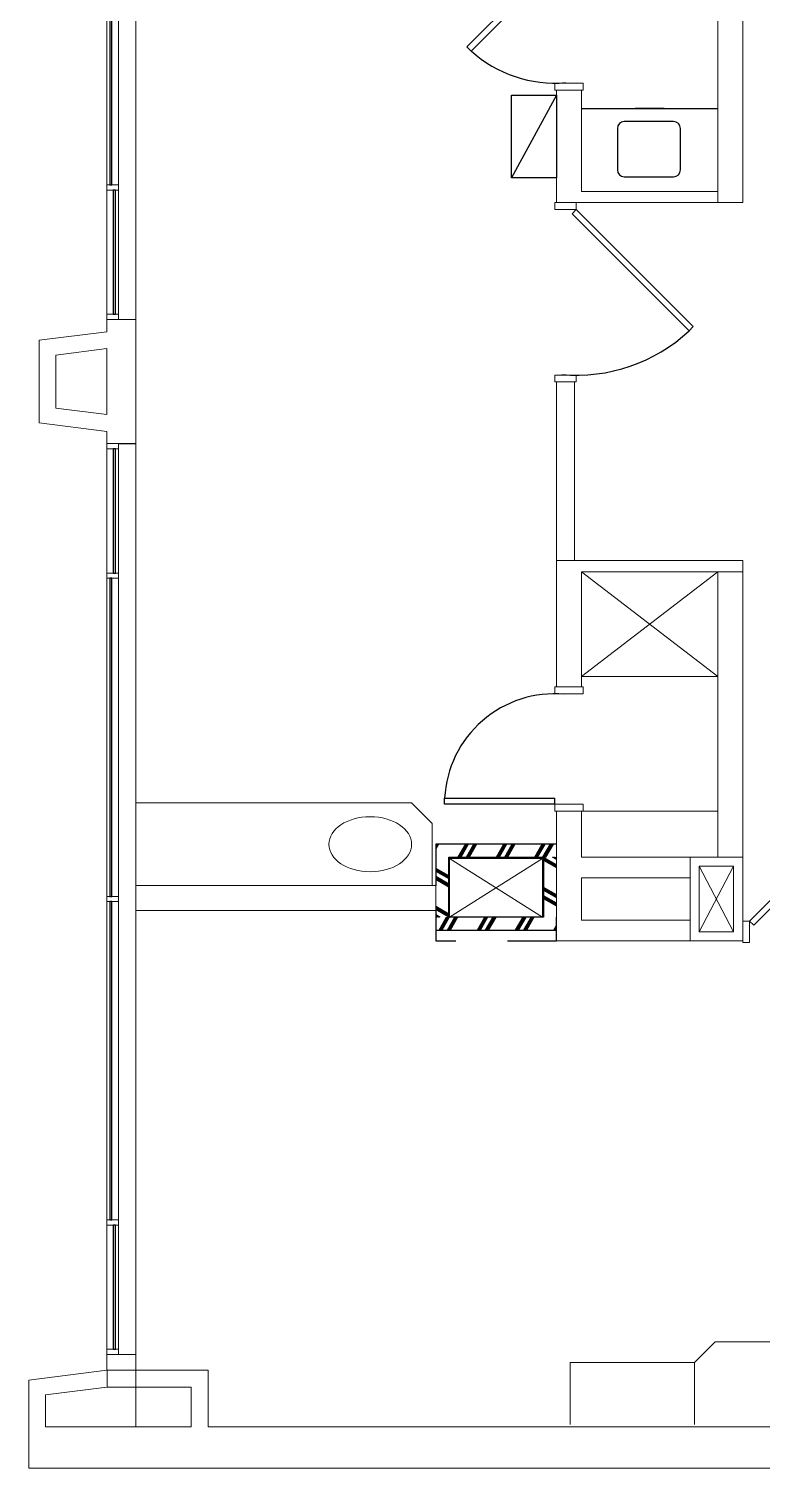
# Model space of a CAD drawing. Header units: inches. Extents: x -3174 to 3292, y 161 to 3697.
# Drawn here: x 256.6 to 469.3, y 2767 to 3184.2 of the extents above; entities that cross this region are included whole.
import ezdxf

# ---------------------------------------------------------------- set-up
doc = ezdxf.new("R2010")
doc.units = ezdxf.units.IN
doc.header["$LTSCALE"] = 96
doc.header["$MEASUREMENT"] = 0
doc.layers.get('0').update_dxf_attribs({"linetype": 'CONTINUOUS'})
for name, color, linetype, lineweight in [('A-DETL', 5, 'CONTINUOUS', 18), ('A-DETL-GENF', 3, 'CONTINUOUS', 18), ('A-FLOR-OTLN', 6, 'CONTINUOUS', 18), ('A-GENM', 6, 'CONTINUOUS', 18), ('A-GLAZ-CWMG', 3, 'CONTINUOUS', 18), ('A-WALL', 2, 'CONTINUOUS', 30), ('A-WALL-PATT', 2, 'CONTINUOUS', 18), ('I-WALL', 2, 'CONTINUOUS', 18), ('P-SANR-FIXT', 6, 'CONTINUOUS', 18)]:
    doc.layers.add(name, color=color, linetype=linetype, lineweight=lineweight)
for name, color, linetype in [('A-DOOR', 2, 'CONTINUOUS'), ('A-FLOR-CASE', 3, 'CONTINUOUS'), ('A-GLAZ', 2, 'CONTINUOUS')]:
    doc.layers.add(name, color=color, linetype=linetype)

# ---------------------------------------------------------------- blocks, each defined once
blk = doc.blocks.new('generic door-single - 36_ x 84_-1527309-258679-fp05')
at = {"layer": 'A-DETL-GENF', "color": 253}
for p, q in [((-23.25, -6.69), (-23.25, 1.56)), ((-23.25, 1.56), (-21.25, 1.56)), ((-21.25, 1.56), (-21.25, -6.69)), ((14.75, -6.69), (14.75, 1.56)), ((14.75, 1.56), (16.75, 1.56)), ((16.75, 1.56), (16.75, -6.69)), ((-21.25, -6.69), (-23.25, -6.69)), ((16.75, -6.69), (14.75, -6.69))]:
    blk.add_line(p, q, dxfattribs=at)
at = {"layer": 'A-DOOR', "color": 253}
for p, q in [((-10.71, 27.02), (-11.94, 25.78)), ((-11.94, 25.78), (13.51, 0.33)), ((14.75, 1.56), (-10.71, 27.02)), ((14.75, 1.56), (13.51, 0.33))]:
    blk.add_line(p, q, dxfattribs=at)
blk.add_arc((14.75, 1.56), 36, 137.7863, 185, dxfattribs=at)
blk = doc.blocks.new('Eg_shower_2D - Eg_shower_2D-V6-258679-fp05')
at = {"layer": 'P-SANR-FIXT', "color": 253}
for p, q in [((-16, 20.32), (14.37, -19.18)), ((14.37, 20.32), (-16, -19.18)), ((14.37, -19.18), (14.37, 20.32))]:
    blk.add_line(p, q, dxfattribs=at)
blk = doc.blocks.new('generic door-single - 32_ x 84_-1506157-258679-fp05')
at = {"layer": 'A-DETL-GENF', "color": 253}
for p, q in [((-19.25, 6.6875), (-21.25, 6.6875)), ((-21.25, 6.6875), (-21.25, -1.5625)), ((-19.25, -1.5625), (-19.25, 6.6875)), ((14.75, 6.6875), (12.75, 6.6875)), ((12.75, 6.6875), (12.75, -1.5625)), ((14.75, -1.5625), (14.75, 6.6875)), ((-21.25, -1.5625), (-19.25, -1.5625)), ((12.75, -1.5625), (14.75, -1.5625))]:
    blk.add_line(p, q, dxfattribs=at)
at = {"layer": 'A-DOOR', "color": 253}
for p, q in [((12.75, -1.5625), (11, -1.5625)), ((11, -33.5625), (11, -1.5625)), ((12.75, -1.5625), (12.75, -33.5625)), ((12.75, -33.5625), (11, -33.5625))]:
    blk.add_line(p, q, dxfattribs=at)
blk.add_arc((12.75, -1.5625), 31.9847, 175, 266.863574, dxfattribs=at)
blk = doc.blocks.new('generic door-single - 48_ x 84_-3285723-258679-fp05')
at = {"layer": 'A-DETL-GENF', "color": 253}
for p, q in [((-27.25, 5.69), (-29.25, 5.69)), ((-29.25, 5.69), (-29.25, -0.56)), ((-27.25, -0.56), (-27.25, 5.69)), ((22.75, 5.69), (20.75, 5.69)), ((20.75, 5.69), (20.75, -0.56)), ((22.75, -0.56), (22.75, 5.69)), ((-29.25, -0.56), (-27.25, -0.56)), ((20.75, -0.56), (22.75, -0.56))]:
    blk.add_line(p, q, dxfattribs=at)
at = {"layer": 'A-DOOR', "color": 253}
for p, q in [((-14.43, -33.27), (19.51, 0.67)), ((20.75, -0.56), (19.51, 0.67)), ((20.75, -0.56), (-13.19, -34.5)), ((-13.19, -34.5), (-14.43, -33.27))]:
    blk.add_line(p, q, dxfattribs=at)
blk.add_arc((20.75, -0.56), 48.05, 175, 222.9126, dxfattribs=at)
blk = doc.blocks.new('Eg_counter_2D - counter-1536215-258679-fp05')
at = {"layer": 'A-GENM', "color": 253}
blk.add_line((0, 0), (-39.5, 0), dxfattribs=at)
blk = doc.blocks.new('Eg_counter sink_2D - Eg_counter sink_2D-V9-258679-fp05')
at = {"layer": 'A-GENM', "color": 253}
for p, q in [((24, 6), (24, 86)), ((18, 0), (24, 6)), ((18, 0), (0, 0))]:
    blk.add_line(p, q, dxfattribs=at)
blk.add_ellipse((12, 18), major_axis=(0, 12), ratio=0.664899, dxfattribs=at)
blk = doc.blocks.new('lab-case-counter-straight - 24_D x 34_H-V14-258679-fp05')
at = {"layer": 'A-FLOR-CASE', "color": 253}
for p, q in [((-45.51, 17.98), (-21.51, 17.98)), ((-29.89, 17.98), (-6.01, 17.98)), ((-21.51, 17.98), (-29.89, 17.98)), ((-18.82, 14.19), (-33.1, 14.19)), ((-35.1, 12.19), (-35.1, 0.19)), ((-16.82, 0.19), (-16.82, 12.19)), ((-33.1, -1.81), (-18.82, -1.81))]:
    blk.add_line(p, q, dxfattribs=at)
for centre, start, end in [((-33.1, 12.19), 90, 180), ((-18.82, 12.19), 360, 90), ((-33.1, 0.19), 180, 270), ((-18.82, 0.19), 270, 0)]:
    blk.add_arc(centre, 2, start, end, dxfattribs=at)
blk = doc.blocks.new('System Panel - Summit_Glazed 3-2067557-258679-fp05')
at = {"layer": 'A-GLAZ', "color": 253}
for p, q in [((18, -0.1875), (-18, -0.1875)), ((-18, -0.1875), (-18, -0.8125)), ((-18, -0.8125), (18, -0.8125)), ((18, -0.8125), (18, -0.1875))]:
    blk.add_line(p, q, dxfattribs=at)
blk = doc.blocks.new('Rectangular Mullion - 1_5_ x 3 3_8_ rectangular-2067548-258679-fp05')
at = {"layer": 'A-GLAZ-CWMG', "color": 253}
for p, q in [((502.65, 1627.45), (466.65, 1627.45)), ((502.65, 1624.07), (466.65, 1624.07))]:
    blk.add_line(p, q, dxfattribs=at)
blk = doc.blocks.new('Rectangular Mullion - 1_5_ x 3 3_8_ rectangular-2067073-258679-fp05')
at = {"layer": 'A-GLAZ-CWMG', "color": 253}
for p, q in [((0, 1.6875), (-1.5, 1.6875)), ((-1.5, 1.6875), (-1.5, -1.6875)), ((0, -1.6875), (0, 1.6875)), ((-1.5, -1.6875), (0, -1.6875))]:
    blk.add_line(p, q, dxfattribs=at)
blk = doc.blocks.new('System Panel - Summit_Glazed 1-2067590-258679-fp05')
at = {"layer": 'A-GLAZ', "color": 253}
for p, q in [((46.125, 0.8125), (-46.125, 0.8125)), ((-46.125, 0.8125), (-46.125, 0.1875)), ((-46.125, 0.1875), (46.125, 0.1875)), ((46.125, 0.1875), (46.125, 0.8125))]:
    blk.add_line(p, q, dxfattribs=at)
blk = doc.blocks.new('Rectangular Mullion - 1_5_ x 3 3_8_ rectangular-2067585-258679-fp05')
at = {"layer": 'A-GLAZ-CWMG', "color": 253}
for p, q in [((690.15, 1627.45), (597.9, 1627.45)), ((690.15, 1624.07), (597.9, 1624.07))]:
    blk.add_line(p, q, dxfattribs=at)
blk = doc.blocks.new('Rectangular Mullion - 1_5_ x 3 3_8_ rectangular-2067243-258679-fp05')
at = {"layer": 'A-GLAZ-CWMG', "color": 253}
for p, q in [((-0.75, 1.6875), (0.75, 1.6875)), ((-0.75, -1.6875), (-0.75, 1.6875)), ((0.75, 1.6875), (0.75, -1.6875)), ((0.75, -1.6875), (-0.75, -1.6875))]:
    blk.add_line(p, q, dxfattribs=at)
blk = doc.blocks.new('Rectangular Mullion - 1_5_ x 3 3_8_ rectangular-2067122-258679-fp05')
at = {"layer": 'A-GLAZ-CWMG', "color": 253}
for p, q in [((-1.5, 1.6875), (0, 1.6875)), ((-1.5, -1.6875), (-1.5, 1.6875)), ((0, 1.6875), (0, -1.6875)), ((0, -1.6875), (-1.5, -1.6875))]:
    blk.add_line(p, q, dxfattribs=at)
blk = doc.blocks.new('System Panel - Summit_Glazed 1-2090475-258679-fp05')
at = {"layer": 'A-GLAZ', "color": 253}
for p, q in [((46.12, 0.81), (-46.12, 0.81)), ((-46.12, 0.81), (-46.12, 0.19)), ((-46.12, 0.19), (46.12, 0.19)), ((46.12, 0.19), (46.12, 0.81))]:
    blk.add_line(p, q, dxfattribs=at)
blk = doc.blocks.new('Rectangular Mullion - 1_5_ x 3 3_8_ rectangular-2090378-258679-fp05')
at = {"layer": 'A-GLAZ-CWMG', "color": 253}
for p, q in [((-145.22, 884.31), (-145.22, 792.07)), ((-141.85, 884.31), (-141.85, 792.07))]:
    blk.add_line(p, q, dxfattribs=at)
blk = doc.blocks.new('cw-wall-cabinet-doors-one-shelf-w2102 - 24x13x72-1766822-258679-fp05')
at = {"layer": 'A-FLOR-CASE', "color": 253}
for p, q in [((-23.26, 0), (0.74, -13)), ((-23.26, -13), (-23.26, 0)), ((-23.26, 0), (0.74, 0)), ((0.74, 0), (0.74, -13)), ((0.74, -13), (-23.26, -13))]:
    blk.add_line(p, q, dxfattribs=at)
blk = doc.blocks.new('generic door-single - 48_ x 84_-1536821-258679-fp05')
at = {"layer": 'A-DETL-GENF', "color": 253}
for p, q in [((-27.25, 5.69), (-29.25, 5.69)), ((-29.25, 5.69), (-29.25, -0.56)), ((-27.25, -0.56), (-27.25, 5.69)), ((22.75, 5.69), (20.75, 5.69)), ((20.75, 5.69), (20.75, -0.56)), ((22.75, -0.56), (22.75, 5.69)), ((-29.25, -0.56), (-27.25, -0.56)), ((20.75, -0.56), (22.75, -0.56))]:
    blk.add_line(p, q, dxfattribs=at)
at = {"layer": 'A-DOOR', "color": 253}
for p, q in [((-14.43, -33.27), (19.51, 0.67)), ((20.75, -0.56), (19.51, 0.67)), ((20.75, -0.56), (-13.19, -34.5)), ((-13.19, -34.5), (-14.43, -33.27))]:
    blk.add_line(p, q, dxfattribs=at)
blk.add_arc((20.75, -0.56), 48.05, 175, 222.9126, dxfattribs=at)

msp = doc.modelspace()

# ---------------------------------------------------------------- hatches: boundary and pattern name
at = {"layer": 'A-WALL-PATT', "lineweight": 9}
h = msp.add_hatch(dxfattribs=at)
h.set_pattern_fill('FP_2', color=256, angle=60, style=0, pattern_type=2)
h.set_pattern_definition([(60, (392.117, 2944.116), (-8.314, 4.8), []), (60, (392.213, 2944.116), (-8.314, 4.8), []), (60, (392.308, 2944.116), (-8.314, 4.8), []), (60, (392.404, 2944.116), (-8.314, 4.8), []), (60, (392.5, 2944.116), (-8.314, 4.8), []), (60, (392.597, 2944.116), (-8.314, 4.8), []), (60, (392.693, 2944.116), (-8.314, 4.8), []), (60, (392.789, 2944.116), (-8.314, 4.8), []), (60, (392.885, 2944.116), (-8.314, 4.8), []), (60, (392.9805, 2944.116), (-8.314, 4.8), []), (60, (393.076, 2944.116), (-8.314, 4.8), []), (60, (394.516, 2944.116), (-8.314, 4.8), []), (60, (394.613, 2944.116), (-8.314, 4.8), []), (60, (394.709, 2944.116), (-8.314, 4.8), []), (60, (394.805, 2944.116), (-8.314, 4.8), []), (60, (394.901, 2944.116), (-8.314, 4.8), []), (60, (394.997, 2944.116), (-8.314, 4.8), []), (60, (395.092, 2944.116), (-8.314, 4.8), []), (60, (395.188, 2944.116), (-8.314, 4.8), []), (60, (395.284, 2944.116), (-8.314, 4.8), []), (60, (395.381, 2944.116), (-8.314, 4.8), []), (60, (395.477, 2944.116), (-8.314, 4.8), [])])
h.paths.add_polyline_path([(378.6, 2944.12), (409.62, 2944.12), (409.62, 2947.87), (374.62, 2947.87), (374.62, 2944.12), (378.37, 2944.12)], flags=0)
h = msp.add_hatch(dxfattribs=at)
h.set_pattern_fill('FP_3', color=256, angle=60, style=0, pattern_type=2)
h.set_pattern_definition([(150, (378.367, 2935.429), (-4.8, -8.314), []), (150, (378.367, 2935.525), (-4.8, -8.314), []), (150, (378.367, 2935.6205), (-4.8, -8.314), []), (150, (378.367, 2935.716), (-4.8, -8.314), []), (150, (378.367, 2935.812), (-4.8, -8.314), []), (150, (378.367, 2935.908), (-4.8, -8.314), []), (150, (378.367, 2936.005), (-4.8, -8.314), []), (150, (378.367, 2936.101), (-4.8, -8.314), []), (150, (378.367, 2936.197), (-4.8, -8.314), []), (150, (378.367, 2936.2925), (-4.8, -8.314), []), (150, (378.367, 2936.388), (-4.8, -8.314), []), (150, (378.367, 2937.828), (-4.8, -8.314), []), (150, (378.367, 2937.924), (-4.8, -8.314), []), (150, (378.367, 2938.021), (-4.8, -8.314), []), (150, (378.367, 2938.117), (-4.8, -8.314), []), (150, (378.367, 2938.213), (-4.8, -8.314), []), (150, (378.367, 2938.309), (-4.8, -8.314), []), (150, (378.367, 2938.404), (-4.8, -8.314), []), (150, (378.367, 2938.5), (-4.8, -8.314), []), (150, (378.367, 2938.596), (-4.8, -8.314), []), (150, (378.367, 2938.692), (-4.8, -8.314), []), (150, (378.367, 2938.789), (-4.8, -8.314), [])])
h.paths.add_polyline_path([(378.37, 2926.74), (378.37, 2944.12), (374.62, 2944.12), (374.62, 2926.74)], flags=0)
h = msp.add_hatch(dxfattribs=at)
h.set_pattern_fill('FP_4', color=256, angle=60, style=0, pattern_type=2)
h.set_pattern_definition([(330, (405.867, 2935.429), (4.8, 8.314), []), (330, (405.867, 2935.333), (4.8, 8.314), []), (330, (405.8675, 2935.237), (4.8, 8.314), []), (330, (405.867, 2935.14), (4.8, 8.314), []), (330, (405.867, 2935.044), (4.8, 8.314), []), (330, (405.867, 2934.948), (4.8, 8.314), []), (330, (405.867, 2934.852), (4.8, 8.314), []), (330, (405.867, 2934.757), (4.8, 8.314), []), (330, (405.867, 2934.661), (4.8, 8.314), []), (330, (405.8675, 2934.565), (4.8, 8.314), []), (330, (405.867, 2934.468), (4.8, 8.314), []), (330, (405.867, 2933.028), (4.8, 8.314), []), (330, (405.867, 2932.932), (4.8, 8.314), []), (330, (405.867, 2932.836), (4.8, 8.314), []), (330, (405.867, 2932.74), (4.8, 8.314), []), (330, (405.867, 2932.645), (4.8, 8.314), []), (330, (405.867, 2932.549), (4.8, 8.314), []), (330, (405.867, 2932.452), (4.8, 8.314), []), (330, (405.867, 2932.356), (4.8, 8.314), []), (330, (405.867, 2932.26), (4.8, 8.314), []), (330, (405.867, 2932.164), (4.8, 8.314), []), (330, (405.867, 2932.068), (4.8, 8.314), [])])
h.paths.add_polyline_path([(405.87, 2926.74), (409.62, 2926.74), (409.62, 2944.12), (405.87, 2944.12), (405.87, 2933)], flags=0)
h = msp.add_hatch(dxfattribs=at)
h.set_pattern_fill('FP_1', color=256, angle=-300, style=0, pattern_type=2)
h.set_pattern_definition([(240, (392.116, 2926.741), (8.314, -4.8), []), (240, (392.0205, 2926.741), (8.314, -4.8), []), (240, (391.925, 2926.741), (8.314, -4.8), []), (240, (391.829, 2926.741), (8.314, -4.8), []), (240, (391.733, 2926.741), (8.314, -4.8), []), (240, (391.637, 2926.741), (8.314, -4.8), []), (240, (391.541, 2926.741), (8.314, -4.8), []), (240, (391.444, 2926.741), (8.314, -4.8), []), (240, (391.348, 2926.741), (8.314, -4.8), []), (240, (391.253, 2926.741), (8.314, -4.8), []), (240, (391.157, 2926.741), (8.314, -4.8), []), (240, (389.717, 2926.741), (8.314, -4.8), []), (240, (389.621, 2926.741), (8.314, -4.8), []), (240, (389.525, 2926.741), (8.314, -4.8), []), (240, (389.429, 2926.741), (8.314, -4.8), []), (240, (389.332, 2926.741), (8.314, -4.8), []), (240, (389.2365, 2926.741), (8.314, -4.8), []), (240, (389.141, 2926.741), (8.314, -4.8), []), (240, (389.045, 2926.741), (8.314, -4.8), []), (240, (388.949, 2926.741), (8.314, -4.8), []), (240, (388.853, 2926.741), (8.314, -4.8), []), (240, (388.757, 2926.741), (8.314, -4.8), [])])
h.paths.add_polyline_path([(409.62, 2922.99), (409.62, 2926.74), (374.62, 2926.74), (374.62, 2922.99), (408.76, 2922.99)], flags=0)

# ---------------------------------------------------------------- linework, layer by layer
at = {"lineweight": 9}
for p, q in [((378.62, 2943.74), (405.62, 2926.74)), ((378.62, 2926.74), (405.62, 2943.74))]:
    msp.add_line(p, q, dxfattribs=at)
at = {"layer": 'A-DETL', "color": 253}
for p, q in [((460.99, 2922.49), (450.99, 2941.49)), ((450.99, 2922.49), (460.99, 2941.49)), ((449.62, 2797.62), (455.62, 2803.62)), ((455.62, 2803.62), (500.99, 2803.62)), ((413.62, 2797.62), (449.62, 2797.62)), ((413.62, 2779.62), (413.62, 2797.62)), ((449.62, 2779.62), (449.62, 2797.62))]:
    msp.add_line(p, q, dxfattribs=at)
at = {"layer": 'A-FLOR-OTLN', "color": 253}
for p, q in [((378.62, 2943.74), (405.62, 2943.74)), ((378.62, 2926.74), (378.62, 2943.74)), ((405.62, 2943.74), (405.62, 2926.74)), ((287.62, 2790.45), (287.62, 2778.99))]:
    msp.add_line(p, q, dxfattribs=at)
at = {"layer": 'A-WALL'}
for p, q in [((409.62, 2947.87), (374.62, 2947.87)), ((374.62, 2947.87), (374.62, 2935.87)), ((378.37, 2944.12), (405.87, 2944.12)), ((378.37, 2926.74), (378.37, 2944.12)), ((405.87, 2944.12), (405.87, 2926.74)), ((374.62, 2928.62), (374.62, 2922.99)), ((405.87, 2926.74), (378.37, 2926.74)), ((409.62, 2922.99), (409.62, 2926.74)), ((374.62, 2922.99), (409.62, 2922.99))]:
    msp.add_line(p, q, dxfattribs=at)
at = {"layer": 'A-WALL', "lineweight": 18}
msp.add_line((374.62, 2935.87), (374.62, 2928.62), dxfattribs=at)
at = {"layer": 'I-WALL', "color": 253}
for p, q in [((463.62, 3133.87), (463.62, 3246.12)), ((287.62, 3228.35), (287.62, 2790.45)), ((456.37, 3219.87), (456.37, 3133.87)), ((409.62, 3166.49), (409.62, 3133.87)), ((416.87, 3166.49), (409.62, 3166.49)), ((416.87, 3137.12), (416.87, 3166.49)), ((409.62, 3133.87), (463.62, 3133.87)), ((456.37, 3137.12), (416.87, 3137.12)), ((279.24, 3096.43), (259.62, 3093.98)), ((287.62, 3099.98), (279.24, 3099.98)), ((279.24, 3099.98), (279.24, 3096.43)), ((259.62, 3093.98), (259.62, 3069.98)), ((264.49, 3089.67), (279.24, 3091.52)), ((264.49, 3074.28), (264.49, 3089.67)), ((279.24, 3091.52), (279.24, 3072.44)), ((409.62, 3081.8), (409.62, 2993.49)), ((414.87, 3030.12), (414.87, 3081.8)), ((279.24, 3072.44), (264.49, 3074.28)), ((259.62, 3069.98), (279.24, 3067.52)), ((279.24, 3067.52), (279.24, 3063.98)), ((279.24, 3063.98), (287.62, 3063.98)), ((287.62, 3063.96), (282.62, 3063.96)), ((463.62, 3030.12), (409.62, 3030.12)), ((463.62, 2919.87), (463.62, 3030.12)), ((416.87, 3026.87), (463.62, 3026.87)), ((416.87, 2993.49), (416.87, 3026.87)), ((456.37, 3026.87), (456.37, 2944.12)), ((409.62, 2993.49), (416.87, 2993.49)), ((416.87, 2957.49), (409.62, 2957.49)), ((409.62, 2957.49), (409.62, 2926.74)), ((416.87, 2944.12), (416.87, 2957.49)), ((463.62, 2944.12), (416.87, 2944.12)), ((448.37, 2919.87), (448.37, 2944.12)), ((416.87, 2925.87), (416.87, 2938.12)), ((416.87, 2938.12), (448.37, 2938.12)), ((450.99, 2941.49), (460.99, 2941.49)), ((450.99, 2922.49), (450.99, 2941.49)), ((460.99, 2941.49), (460.99, 2922.49)), ((374.62, 2935.87), (287.62, 2935.87)), ((287.62, 2928.62), (374.62, 2928.62)), ((448.37, 2925.87), (416.87, 2925.87)), ((460.99, 2922.49), (450.99, 2922.49)), ((409.62, 2919.87), (463.62, 2919.87)), ((287.62, 2799.99), (279.24, 2799.99)), ((279.24, 2799.99), (279.24, 2795.37)), ((279.24, 2795.37), (256.62, 2792.54)), ((256.62, 2792.54), (256.62, 2766.99)), ((308.62, 2795.37), (279.39, 2795.37)), ((279.39, 2795.37), (279.39, 2790.49)), ((308.62, 2778.99), (308.62, 2795.37)), ((261.49, 2788.23), (279.24, 2790.45)), ((261.49, 2778.99), (261.49, 2788.23)), ((279.24, 2790.45), (287.62, 2790.45)), ((279.39, 2790.49), (303.74, 2790.49)), ((303.74, 2790.49), (303.74, 2778.99)), ((303.74, 2778.99), (261.49, 2778.99)), ((500.99, 2778.99), (308.62, 2778.99)), ((256.62, 2766.99), (583.24, 2766.99))]:
    msp.add_line(p, q, dxfattribs=at)
at = {"layer": 'I-WALL', "lineweight": 30}
for p, q in [((374.62, 2922.99), (374.62, 2919.87)), ((409.62, 2919.87), (409.62, 2922.99)), ((374.62, 2919.87), (380.47, 2919.87)), ((395.47, 2919.87), (409.62, 2919.87))]:
    msp.add_line(p, q, dxfattribs=at)

# ---------------------------------------------------------------- block references
at = {"layer": 'A-DOOR', "color": 253}
for name, p, rotation in [('generic door-single - 36_ x 84_-1527309-258679-fp05', (410.68, 3189.74), 90.0000000000013), ('generic door-single - 48_ x 84_-3285723-258679-fp05', (414.8, 3111.12), 90.0000000000013), ('generic door-single - 32_ x 84_-1506157-258679-fp05', (410.68, 2972.24), 270.0000000000003), ('generic door-single - 48_ x 84_-1536821-258679-fp05', (486.37, 2925.05), 180)]:
    msp.add_blockref(name, p, dxfattribs=dict(at, rotation=rotation))
at = {"layer": 'A-FLOR-CASE', "color": 253, "rotation": 269.9999999999997}
msp.add_blockref('cw-wall-cabinet-doors-one-shelf-w2102 - 24x13x72-1766822-258679-fp05', (409.62, 3141.73), dxfattribs=at)
at = {"layer": 'A-FLOR-CASE', "color": 253}
msp.add_blockref('lab-case-counter-straight - 24_D x 34_H-V14-258679-fp05', (462.38, 3143.14), dxfattribs=at)
at = {"layer": 'A-GENM', "color": 253, "rotation": 89.99999999999991}
msp.add_blockref('Eg_counter sink_2D - Eg_counter sink_2D-V9-258679-fp05', (373.62, 2935.87), dxfattribs=at)
at = {"layer": 'A-GENM', "color": 253}
msp.add_blockref('Eg_counter_2D - counter-1536215-258679-fp05', (456.37, 2957.49), dxfattribs=at)
at = {"layer": 'A-GLAZ', "color": 253}
for name, p, rotation in [('System Panel - Summit_Glazed 1-2067590-258679-fp05', (280.93, 3185.1), 89.99999999999912), ('System Panel - Summit_Glazed 3-2067557-258679-fp05', (280.93, 3119.48), 89.99999999999912), ('System Panel - Summit_Glazed 3-2067557-258679-fp05', (280.93, 3044.48), 89.9999999999999), ('System Panel - Summit_Glazed 1-2067590-258679-fp05', (280.93, 2978.85), 89.9999999999999), ('System Panel - Summit_Glazed 1-2090475-258679-fp05', (280.93, 2885.11), 89.9999999999999), ('System Panel - Summit_Glazed 3-2067557-258679-fp05', (280.93, 2819.49), 89.9999999999999)]:
    msp.add_blockref(name, p, dxfattribs=dict(at, rotation=rotation))
at = {"layer": 'A-GLAZ-CWMG', "color": 253}
for name, p, rotation in [('Rectangular Mullion - 1_5_ x 3 3_8_ rectangular-2067585-258679-fp05', (1906.69, 2541.07), 90.000000000001), ('Rectangular Mullion - 1_5_ x 3 3_8_ rectangular-2067548-258679-fp05', (1906.69, 2634.82), 90.00000000000067), ('Rectangular Mullion - 1_5_ x 3 3_8_ rectangular-2067073-258679-fp05', (280.93, 3099.98), 269.9999999999991), ('Rectangular Mullion - 1_5_ x 3 3_8_ rectangular-2067548-258679-fp05', (1906.69, 2559.82), 90.00000000000144), ('Rectangular Mullion - 1_5_ x 3 3_8_ rectangular-2067585-258679-fp05', (1906.69, 2334.82), 90.00000000000176), ('Rectangular Mullion - 1_5_ x 3 3_8_ rectangular-2067548-258679-fp05', (1906.69, 2334.84), 90.00000000000144), ('Rectangular Mullion - 1_5_ x 3 3_8_ rectangular-2067073-258679-fp05', (280.93, 2799.99), 269.9999999999999)]:
    msp.add_blockref(name, p, dxfattribs=dict(at, rotation=rotation))
at = {"layer": 'A-GLAZ-CWMG', "color": 253, "extrusion": (0, 0, -1)}
for name, p, rotation in [('Rectangular Mullion - 1_5_ x 3 3_8_ rectangular-2067243-258679-fp05', (-280.93, 3138.23), 90.00000000000087), ('Rectangular Mullion - 1_5_ x 3 3_8_ rectangular-2067122-258679-fp05', (-280.93, 3063.98), 90.00000000000011), ('Rectangular Mullion - 1_5_ x 3 3_8_ rectangular-2067243-258679-fp05', (-280.93, 3025.73), 90.00000000000011), ('Rectangular Mullion - 1_5_ x 3 3_8_ rectangular-2067243-258679-fp05', (-280.93, 2931.98), 90.00000000000011), ('Rectangular Mullion - 1_5_ x 3 3_8_ rectangular-2067243-258679-fp05', (-280.93, 2838.24), 90.00000000000011)]:
    msp.add_blockref(name, p, dxfattribs=dict(at, rotation=rotation))
at = {"layer": 'A-GLAZ-CWMG', "color": 253}
msp.add_blockref('Rectangular Mullion - 1_5_ x 3 3_8_ rectangular-2090378-258679-fp05', (424.46, 2046.92), dxfattribs=at)
at = {"layer": 'P-SANR-FIXT', "color": 253, "rotation": 269.999999999999}
msp.add_blockref('Eg_shower_2D - Eg_shower_2D-V6-258679-fp05', (436.05, 3010.87), dxfattribs=at)

doc.saveas('drawing.dxf')
